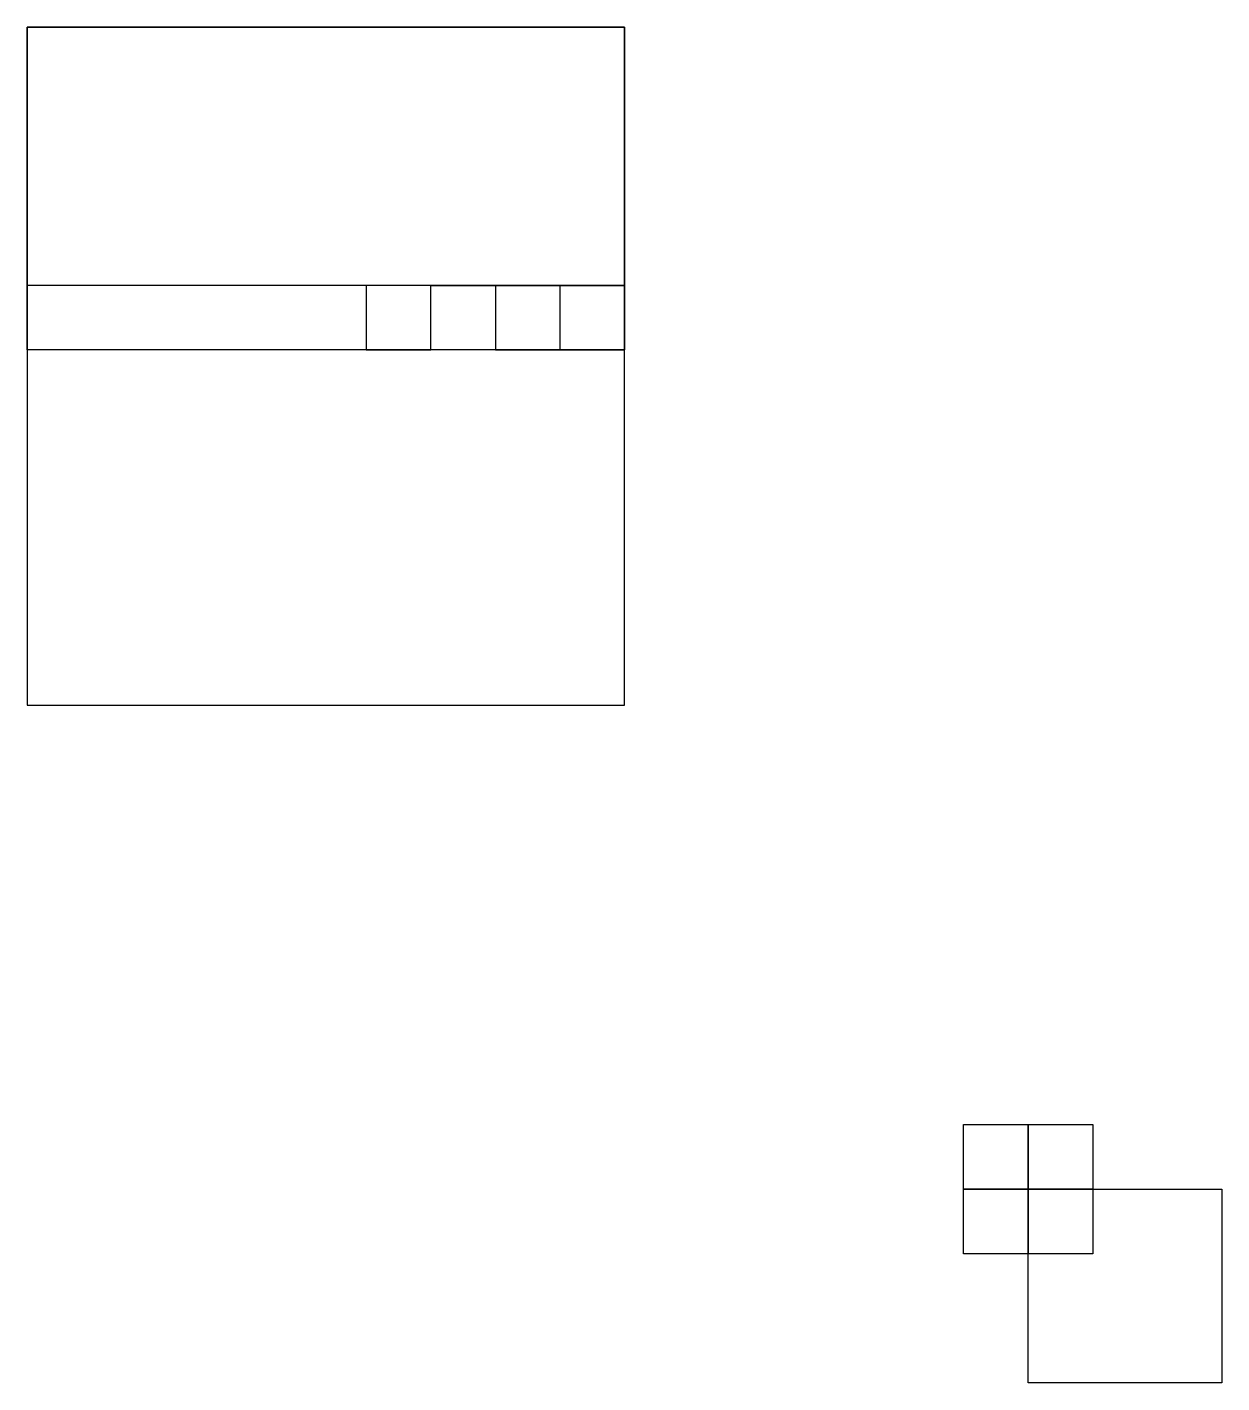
# Model space of a CAD drawing. Header units: millimetres. Extents: x 0 to 18.5, y 0 to 21.
import ezdxf

# ---------------------------------------------------------------- set-up
doc = ezdxf.new("R2010")
doc.units = ezdxf.units.MM
doc.header["$MEASUREMENT"] = 0

msp = doc.modelspace()

# ---------------------------------------------------------------- linework, layer by layer
at = {"elevation": 4.5}
for points in [[(9.25, 21), (0, 21), (0, 10.5), (9.25, 10.5)], [(0, 21), (9.25, 21), (9.25, 16), (0, 16)], [(0, 21), (9.25, 21), (9.25, 17), (0, 17)], [(6.25, 17), (5.25, 17), (5.25, 16), (6.25, 16)], [(9.25, 16), (6.25, 16), (6.25, 17), (9.25, 17)], [(9.25, 17), (7.25, 17), (7.25, 16), (9.25, 16)], [(9.25, 17), (8.25, 17), (8.25, 16), (9.25, 16)], [(14.5, 4), (15.5, 4), (15.5, 3), (14.5, 3)], [(15.5, 4), (16.5, 4), (16.5, 3), (15.5, 3)], [(14.5, 3), (15.5, 3), (15.5, 2), (14.5, 2)], [(18.5, 0), (15.5, 0), (15.5, 3), (18.5, 3)], [(15.5, 3), (16.5, 3), (16.5, 2), (15.5, 2)], [(18.5, 0), (15.5, 0), (15.5, 3), (18.5, 3)]]:
    msp.add_lwpolyline(points, close=True, dxfattribs=at)

doc.saveas('drawing.dxf')
